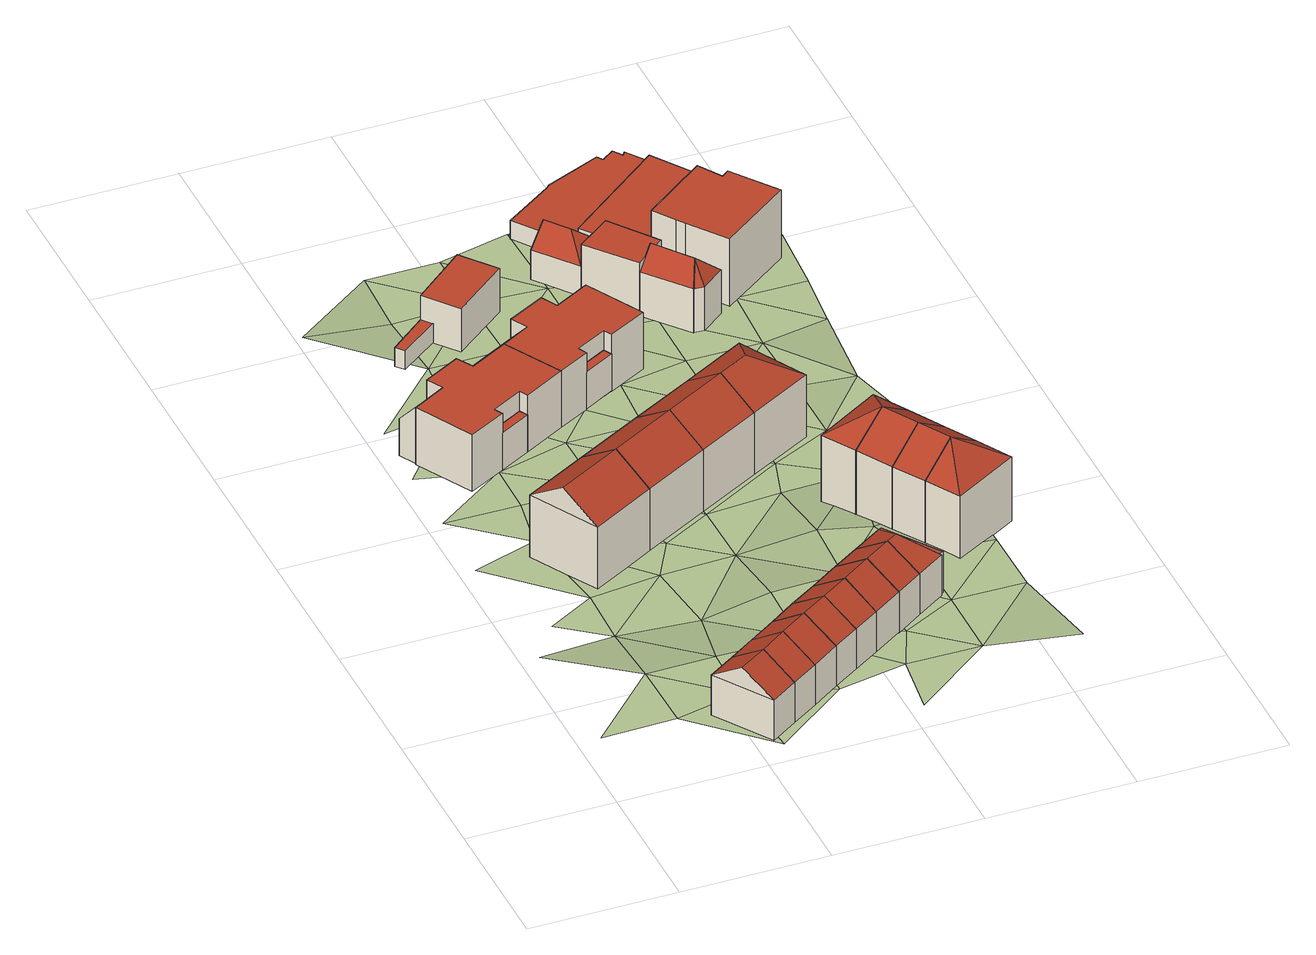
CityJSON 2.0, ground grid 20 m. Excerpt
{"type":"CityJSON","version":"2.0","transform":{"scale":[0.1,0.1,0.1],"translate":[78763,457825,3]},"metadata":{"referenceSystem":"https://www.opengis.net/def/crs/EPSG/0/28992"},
"CityObjects":{
"building1":{"type":"Building","attributes":{"RelativeEavesHeight":5.95,"AbsoluteEavesHeight":11.97,"RelativeRidgeHeight":9.06,"AbsoluteRidgeHeight":15.08,"roofType":"1030"},"geometry":[{"type":"Solid","lod":"2","boundaries":[[[[0,1,2,3]],[[1,4,5,2]],[[4,6,7,5]],[[6,0,3,7]],[[4,1,8]],[[0,6,9]],[[1,0,9,8]],[[6,4,8,9]],[[3,2,5,7]]]],"semantics":{"surfaces":[{"type":"WallSurface"},{"type":"RoofSurface","Slope":55.94,"Direction":146.32},{"type":"RoofSurface","Slope":55.94,"Direction":326.15},{"type":"GroundSurface"}],"values":[[0,0,0,0,0,0,1,2,3]]}}]},
"building2":{"type":"Building","attributes":{"RelativeEavesHeight":5.96,"AbsoluteEavesHeight":11.97,"RelativeRidgeHeight":9.07,"AbsoluteRidgeHeight":15.08,"roofType":"1030"},"geometry":[{"type":"Solid","lod":"2","boundaries":[[[[10,0,3,11]],[[0,6,7,3]],[[6,12,13,7]],[[12,10,11,13]],[[6,0,9]],[[10,12,14]],[[0,10,14,9]],[[12,6,9,14]],[[11,3,7,13]]]],"semantics":{"surfaces":[{"type":"WallSurface"},{"type":"RoofSurface","Slope":56.02,"Direction":146.33},{"type":"RoofSurface","Slope":56.02,"Direction":326.15},{"type":"GroundSurface"}],"values":[[0,0,0,0,0,0,1,2,3]]}}]},
"building3":{"type":"Building","attributes":{"RelativeEavesHeight":9.23,"AbsoluteEavesHeight":13.55,"RelativeRidgeHeight":12.87,"AbsoluteRidgeHeight":17.19,"roofType":"1030"},"geometry":[{"type":"Solid","lod":"2","boundaries":[[[[15,16,17,18]],[[16,19,20,17]],[[19,21,22,20]],[[21,15,18,22]],[[19,16,23]],[[15,21,24]],[[16,15,24,23]],[[21,19,23,24]],[[18,17,20,22]]]],"semantics":{"surfaces":[{"type":"WallSurface"},{"type":"RoofSurface","Slope":55.41,"Direction":151.25},{"type":"RoofSurface","Slope":55.41,"Direction":331.37},{"type":"GroundSurface"}],"values":[[0,0,0,0,0,0,1,2,3]]}}]},
"building4":{"type":"Building","attributes":{"RelativeEavesHeight":5.99,"AbsoluteEavesHeight":11.97,"RelativeRidgeHeight":9.09,"AbsoluteRidgeHeight":15.08,"roofType":"1030"},"geometry":[{"type":"Solid","lod":"2","boundaries":[[[[25,10,11,26]],[[10,12,13,11]],[[12,27,28,13]],[[27,25,26,28]],[[12,10,14]],[[25,27,29]],[[10,25,29,14]],[[27,12,14,29]],[[26,11,13,28]]]],"semantics":{"surfaces":[{"type":"WallSurface"},{"type":"RoofSurface","Slope":56.1,"Direction":146.33},{"type":"RoofSurface","Slope":56.1,"Direction":326.16},{"type":"GroundSurface"}],"values":[[0,0,0,0,0,0,1,2,3]]}}]},
"building5":{"type":"Building","children":["building5-1","building5-2","building5-3","building5-4"]},
"building5-1":{"type":"BuildingPart","attributes":{"RelativeEavesHeight":5.55,"AbsoluteEavesHeight":9.79,"RelativeRidgeHeight":5.55,"AbsoluteRidgeHeight":9.79,"roofType":"1000"},"parents":["building5"],"geometry":[{"type":"Solid","lod":"2","boundaries":[[[[30,31,32,33]],[[31,34,35,32]],[[34,36,37,35]],[[36,30,33,37]],[[36,34,31,30]],[[33,32,35,37]]]],"semantics":{"surfaces":[{"type":"WallSurface"},{"type":"RoofSurface","Slope":90,"Direction":0},{"type":"GroundSurface"}],"values":[[0,0,0,0,1,2]]}}]},
"building5-2":{"type":"BuildingPart","attributes":{"RelativeEavesHeight":6.97,"AbsoluteEavesHeight":11.27,"RelativeRidgeHeight":8.39,"AbsoluteRidgeHeight":12.69,"roofType":"1010"},"parents":["building5"],"geometry":[{"type":"Solid","lod":"2","boundaries":[[[[38,39,40,41]],[[39,42,43,40]],[[42,44,45,43]],[[44,38,41,45]],[[44,42,39,38]],[[41,40,43,45]]]],"semantics":{"surfaces":[{"type":"WallSurface"},{"type":"RoofSurface","Slope":41.84,"Direction":331},{"type":"GroundSurface"}],"values":[[0,0,0,0,1,2]]}}]},
"building5-3":{"type":"BuildingPart","attributes":{"RelativeEavesHeight":8.45,"AbsoluteEavesHeight":12.69,"RelativeRidgeHeight":8.45,"AbsoluteRidgeHeight":12.69,"roofType":"1000"},"parents":["building5"],"geometry":[{"type":"Solid","lod":"2","boundaries":[[[[46,47,37,48]],[[47,49,35,37]],[[49,50,32,35]],[[50,51,33,32]],[[51,52,53,33]],[[52,39,54,53]],[[39,38,55,54]],[[38,56,57,55]],[[56,58,59,57]],[[58,60,61,59]],[[60,62,63,61]],[[62,46,48,63]],[[62,60,58,56,38,39,52,51,50,49,47,46]],[[48,37,35,32,33,53,54,55,57,59,61,63]]]],"semantics":{"surfaces":[{"type":"WallSurface"},{"type":"RoofSurface","Slope":90,"Direction":270},{"type":"GroundSurface"}],"values":[[0,0,0,0,0,0,0,0,0,0,0,0,1,2]]}}]},
"building5-4":{"type":"BuildingPart","attributes":{"RelativeEavesHeight":6.99,"AbsoluteEavesHeight":11.27,"RelativeRidgeHeight":8.41,"AbsoluteRidgeHeight":12.69,"roofType":"1010"},"parents":["building5"],"geometry":[{"type":"Solid","lod":"2","boundaries":[[[[60,64,65,66]],[[64,67,68,65]],[[67,62,69,68]],[[62,60,66,69]],[[62,67,64,60]],[[66,65,68,69]]]],"semantics":{"surfaces":[{"type":"WallSurface"},{"type":"RoofSurface","Slope":41.91,"Direction":331.55},{"type":"GroundSurface"}],"values":[[0,0,0,0,1,2]]}}]},
"building6":{"type":"Building","attributes":{"RelativeEavesHeight":6,"AbsoluteEavesHeight":11.97,"RelativeRidgeHeight":9.1,"AbsoluteRidgeHeight":15.08,"roofType":"1030"},"geometry":[{"type":"Solid","lod":"2","boundaries":[[[[70,25,26,71]],[[25,27,28,26]],[[27,72,73,28]],[[72,70,71,73]],[[27,25,29]],[[70,72,74]],[[25,70,74,29]],[[72,27,29,74]],[[71,26,28,73]]]],"semantics":{"surfaces":[{"type":"WallSurface"},{"type":"RoofSurface","Slope":56.19,"Direction":146.42},{"type":"RoofSurface","Slope":56.19,"Direction":326.17},{"type":"GroundSurface"}],"values":[[0,0,0,0,0,0,1,2,3]]}}]},
"building7":{"type":"Building","attributes":{"RelativeEavesHeight":6,"AbsoluteEavesHeight":11.97,"RelativeRidgeHeight":9.11,"AbsoluteRidgeHeight":15.08,"roofType":"1030"},"geometry":[{"type":"Solid","lod":"2","boundaries":[[[[75,70,71,76]],[[70,72,73,71]],[[72,77,78,73]],[[77,75,76,78]],[[72,70,74]],[[75,77,79]],[[70,75,79,74]],[[77,72,74,79]],[[76,71,73,78]]]],"semantics":{"surfaces":[{"type":"WallSurface"},{"type":"RoofSurface","Slope":56.3,"Direction":146.43},{"type":"RoofSurface","Slope":56.3,"Direction":326.19},{"type":"GroundSurface"}],"values":[[0,0,0,0,0,0,1,2,3]]}}]},
"building8":{"type":"Building","attributes":{"RelativeEavesHeight":9.28,"AbsoluteEavesHeight":13.55,"RelativeRidgeHeight":12.92,"AbsoluteRidgeHeight":17.19,"roofType":"1030"},"geometry":[{"type":"Solid","lod":"2","boundaries":[[[[80,15,18,81]],[[15,21,22,18]],[[21,82,83,22]],[[82,80,81,83]],[[21,15,24]],[[80,82,84]],[[15,80,84,24]],[[82,21,24,84]],[[81,18,22,83]]]],"semantics":{"surfaces":[{"type":"WallSurface"},{"type":"RoofSurface","Slope":55.3,"Direction":151.25},{"type":"RoofSurface","Slope":55.3,"Direction":331.37},{"type":"GroundSurface"}],"values":[[0,0,0,0,0,0,1,2,3]]}}]},
"building9":{"type":"Building","children":["building9-1","building9-2"]},
"building9-1":{"type":"BuildingPart","attributes":{"RelativeEavesHeight":6.01,"AbsoluteEavesHeight":11.97,"RelativeRidgeHeight":9.11,"AbsoluteRidgeHeight":15.08,"roofType":"1030"},"parents":["building9"],"geometry":[{"type":"Solid","lod":"2","boundaries":[[[[85,75,76,86]],[[75,77,78,76]],[[77,87,88,78]],[[87,85,86,88]],[[77,75,79]],[[85,87,89]],[[75,85,89,79]],[[87,77,79,89]],[[86,76,78,88]]]],"semantics":{"surfaces":[{"type":"WallSurface"},{"type":"RoofSurface","Slope":56.37,"Direction":146.51},{"type":"RoofSurface","Slope":56.37,"Direction":326.44},{"type":"GroundSurface"}],"values":[[0,0,0,0,0,0,1,2,3]]}}]},
"building9-2":{"type":"BuildingPart","attributes":{"RelativeEavesHeight":2.88,"AbsoluteEavesHeight":8.89,"RelativeRidgeHeight":2.88,"AbsoluteRidgeHeight":8.89,"roofType":"1000"},"parents":["building9"],"geometry":[{"type":"Solid","lod":"2","boundaries":[[[[90,91,92,93]],[[91,94,95,92]],[[94,96,97,95]],[[96,90,93,97]],[[96,94,91,90]],[[93,92,95,97]]]],"semantics":{"surfaces":[{"type":"WallSurface"},{"type":"RoofSurface","Slope":90,"Direction":146.17},{"type":"GroundSurface"}],"values":[[0,0,0,0,1,2]]}}]},
"building10":{"type":"Building","children":["building10-1","building10-2"]},
"building10-1":{"type":"BuildingPart","attributes":{"RelativeEavesHeight":6.46,"AbsoluteEavesHeight":10.78,"RelativeRidgeHeight":6.46,"AbsoluteRidgeHeight":10.78,"roofType":"1000"},"parents":["building10"],"geometry":[{"type":"Solid","lod":"2","boundaries":[[[[98,99,100,101]],[[99,102,103,100]],[[102,104,105,103]],[[104,98,101,105]],[[104,102,99,98]],[[101,100,103,105]]]],"semantics":{"surfaces":[{"type":"WallSurface"},{"type":"RoofSurface","Slope":90,"Direction":0},{"type":"GroundSurface"}],"values":[[0,0,0,0,1,2]]}}]},
"building10-2":{"type":"BuildingPart","attributes":{"RelativeEavesHeight":2.8,"AbsoluteEavesHeight":7.15,"RelativeRidgeHeight":2.8,"AbsoluteRidgeHeight":7.15,"roofType":"1000"},"parents":["building10"],"geometry":[{"type":"Solid","lod":"2","boundaries":[[[[106,107,108,109]],[[107,110,111,108]],[[110,112,113,111]],[[112,106,109,113]],[[112,110,107,106]],[[109,108,111,113]]]],"semantics":{"surfaces":[{"type":"WallSurface"},{"type":"RoofSurface","Slope":90,"Direction":0},{"type":"GroundSurface"}],"values":[[0,0,0,0,1,2]]}}]},
"building11":{"type":"Building","attributes":{"RelativeEavesHeight":6.04,"AbsoluteEavesHeight":11.97,"RelativeRidgeHeight":9.14,"AbsoluteRidgeHeight":15.08,"roofType":"1030"},"geometry":[{"type":"Solid","lod":"2","boundaries":[[[[114,85,115,116]],[[85,87,117,115]],[[87,118,119,117]],[[118,114,116,119]],[[87,85,89]],[[114,118,120]],[[85,114,120,89]],[[118,87,89,120]],[[116,115,117,119]]]],"semantics":{"surfaces":[{"type":"WallSurface"},{"type":"RoofSurface","Slope":56.36,"Direction":146.61},{"type":"RoofSurface","Slope":56.36,"Direction":326.73},{"type":"GroundSurface"}],"values":[[0,0,0,0,0,0,1,2,3]]}}]},
"building12":{"type":"Building","attributes":{"RelativeEavesHeight":9.3,"AbsoluteEavesHeight":13.55,"RelativeRidgeHeight":12.94,"AbsoluteRidgeHeight":17.19,"roofType":"1030"},"geometry":[{"type":"Solid","lod":"2","boundaries":[[[[121,80,81,122]],[[80,82,83,81]],[[82,123,124,83]],[[123,121,122,124]],[[82,80,84]],[[121,123,125]],[[80,121,125,84]],[[123,82,84,125]],[[122,81,83,124]]]],"semantics":{"surfaces":[{"type":"WallSurface"},{"type":"RoofSurface","Slope":55.19,"Direction":151.25},{"type":"RoofSurface","Slope":55.19,"Direction":331.37},{"type":"GroundSurface"}],"values":[[0,0,0,0,0,0,1,2,3]]}}]},
"building13":{"type":"Building","children":["building13-1","building13-2","building13-3","building13-4"]},
"building13-1":{"type":"BuildingPart","attributes":{"RelativeEavesHeight":5.49,"AbsoluteEavesHeight":9.79,"RelativeRidgeHeight":5.49,"AbsoluteRidgeHeight":9.79,"roofType":"1000"},"parents":["building13"],"geometry":[{"type":"Solid","lod":"2","boundaries":[[[[126,127,128,129]],[[127,130,131,128]],[[130,132,133,131]],[[132,126,129,133]],[[132,130,127,126]],[[129,128,131,133]]]],"semantics":{"surfaces":[{"type":"WallSurface"},{"type":"RoofSurface","Slope":90,"Direction":0},{"type":"GroundSurface"}],"values":[[0,0,0,0,1,2]]}}]},
"building13-2":{"type":"BuildingPart","attributes":{"RelativeEavesHeight":6.94,"AbsoluteEavesHeight":11.27,"RelativeRidgeHeight":8.36,"AbsoluteRidgeHeight":12.69,"roofType":"1010"},"parents":["building13"],"geometry":[{"type":"Solid","lod":"2","boundaries":[[[[134,62,69,135]],[[62,67,68,69]],[[67,136,137,68]],[[136,134,135,137]],[[136,67,62,134]],[[135,69,68,137]]]],"semantics":{"surfaces":[{"type":"WallSurface"},{"type":"RoofSurface","Slope":41.96,"Direction":331.55},{"type":"GroundSurface"}],"values":[[0,0,0,0,1,2]]}}]},
"building13-3":{"type":"BuildingPart","attributes":{"RelativeEavesHeight":8.49,"AbsoluteEavesHeight":12.69,"RelativeRidgeHeight":8.49,"AbsoluteRidgeHeight":12.69,"roofType":"1000"},"parents":["building13"],"geometry":[{"type":"Solid","lod":"2","boundaries":[[[[138,139,140,141]],[[139,142,143,140]],[[142,144,145,143]],[[144,146,147,145]],[[146,46,48,147]],[[46,62,63,48]],[[62,134,148,63]],[[134,149,150,148]],[[149,151,152,150]],[[151,153,154,152]],[[153,155,156,154]],[[155,138,141,156]],[[155,153,151,149,134,62,46,146,144,142,139,138]],[[141,140,143,145,147,48,63,148,150,152,154,156]]]],"semantics":{"surfaces":[{"type":"WallSurface"},{"type":"RoofSurface","Slope":90,"Direction":97.12},{"type":"GroundSurface"}],"values":[[0,0,0,0,0,0,0,0,0,0,0,0,1,2]]}}]},
"building13-4":{"type":"BuildingPart","attributes":{"RelativeEavesHeight":7,"AbsoluteEavesHeight":11.27,"RelativeRidgeHeight":8.42,"AbsoluteRidgeHeight":12.69,"roofType":"1010"},"parents":["building13"],"geometry":[{"type":"Solid","lod":"2","boundaries":[[[[153,157,158,159]],[[157,160,161,158]],[[160,155,162,161]],[[155,153,159,162]],[[155,160,157,153]],[[159,158,161,162]]]],"semantics":{"surfaces":[{"type":"WallSurface"},{"type":"RoofSurface","Slope":42.17,"Direction":331.75},{"type":"GroundSurface"}],"values":[[0,0,0,0,1,2]]}}]},
"building14":{"type":"Building","children":["building14-1","building14-2"]},
"building14-1":{"type":"BuildingPart","attributes":{"RelativeEavesHeight":6.07,"AbsoluteEavesHeight":11.97,"RelativeRidgeHeight":6.07,"AbsoluteRidgeHeight":11.97,"roofType":"1000"},"parents":["building14"],"geometry":[{"type":"Solid","lod":"2","boundaries":[[[[163,164,165,166]],[[164,167,168,165]],[[167,169,170,168]],[[169,163,166,170]],[[169,167,164,163]],[[166,165,168,170]]]],"semantics":{"surfaces":[{"type":"WallSurface"},{"type":"RoofSurface","Slope":90,"Direction":0},{"type":"GroundSurface"}],"values":[[0,0,0,0,1,2]]}}]},
"building14-2":{"type":"BuildingPart","attributes":{"RelativeEavesHeight":6.07,"AbsoluteEavesHeight":11.97,"RelativeRidgeHeight":9.18,"AbsoluteRidgeHeight":15.08,"roofType":"1130"},"parents":["building14"],"geometry":[{"type":"Solid","lod":"2","boundaries":[[[[118,167,168,119]],[[167,171,172,168]],[[171,114,116,172]],[[114,118,119,116]],[[171,167,173]],[[118,114,120]],[[167,118,120,173]],[[114,171,173,120]],[[119,168,172,116]]]],"semantics":{"surfaces":[{"type":"WallSurface"},{"type":"RoofSurface","Slope":45,"Direction":56.56},{"type":"RoofSurface","Slope":56.32,"Direction":326.76},{"type":"RoofSurface","Slope":56.32,"Direction":146.59},{"type":"GroundSurface"}],"values":[[0,0,0,0,1,0,2,3,4]]}}]},
"building15":{"type":"Building","attributes":{"RelativeEavesHeight":9.34,"AbsoluteEavesHeight":13.55,"RelativeRidgeHeight":12.98,"AbsoluteRidgeHeight":17.19,"roofType":"1130"},"geometry":[{"type":"Solid","lod":"2","boundaries":[[[[123,174,175,176]],[[174,177,178,175]],[[177,121,179,178]],[[121,123,176,179]],[[177,174,180]],[[123,121,125]],[[174,123,125,180]],[[121,177,180,125]],[[176,175,178,179]]]],"semantics":{"surfaces":[{"type":"WallSurface"},{"type":"RoofSurface","Slope":55.4,"Direction":61.41},{"type":"RoofSurface","Slope":55.06,"Direction":331.34},{"type":"RoofSurface","Slope":55.15,"Direction":151.17},{"type":"GroundSurface"}],"values":[[0,0,0,0,1,0,2,3,4]]}}]},
"building16":{"type":"Building","attributes":{"RelativeEavesHeight":10.14,"AbsoluteEavesHeight":14.91,"RelativeRidgeHeight":13.72,"AbsoluteRidgeHeight":18.5,"roofType":"1120"},"geometry":[{"type":"Solid","lod":"2","boundaries":[[[[181,182,183,184]],[[182,185,186,183]],[[185,187,188,186]],[[187,181,184,188]],[[182,181,189]],[[185,182,189]],[[187,185,189]],[[181,187,189]],[[184,183,186,188]]]],"semantics":{"surfaces":[{"type":"WallSurface"},{"type":"RoofSurface","Slope":55.52,"Direction":239.09},{"type":"RoofSurface","Slope":55.84,"Direction":329.17},{"type":"RoofSurface","Slope":55.52,"Direction":59.47},{"type":"RoofSurface","Slope":0,"Direction":149.47},{"type":"GroundSurface"}],"values":[[0,0,0,0,1,2,3,4,5]]}}]},
"building17":{"type":"Building","attributes":{"RelativeEavesHeight":4.56,"AbsoluteEavesHeight":8.52,"RelativeRidgeHeight":7.25,"AbsoluteRidgeHeight":11.21,"roofType":"1130"},"geometry":[{"type":"Solid","lod":"2","boundaries":[[[[190,191,192,193]],[[191,194,195,192]],[[194,196,197,195]],[[196,190,193,197]],[[194,191,198]],[[190,196,199]],[[191,190,199,198]],[[196,194,198,199]],[[193,192,195,197]]]],"semantics":{"surfaces":[{"type":"WallSurface"},{"type":"RoofSurface","Slope":48,"Direction":144.12},{"type":"RoofSurface","Slope":47.75,"Direction":52.6},{"type":"RoofSurface","Slope":47.73,"Direction":231.11},{"type":"GroundSurface"}],"values":[[0,0,0,0,1,0,2,3,4]]}}]},
"building18":{"type":"Building","attributes":{"RelativeEavesHeight":9.96,"AbsoluteEavesHeight":14.91,"RelativeRidgeHeight":13.54,"AbsoluteRidgeHeight":18.5,"roofType":"1030"},"geometry":[{"type":"Solid","lod":"2","boundaries":[[[[200,181,201,202]],[[181,187,203,201]],[[187,204,205,203]],[[204,200,202,205]],[[187,181,189]],[[200,204,206]],[[181,200,206,189]],[[204,187,189,206]],[[202,201,203,205]]]],"semantics":{"surfaces":[{"type":"WallSurface"},{"type":"RoofSurface","Slope":55.47,"Direction":239.18},{"type":"RoofSurface","Slope":55.47,"Direction":59.37},{"type":"GroundSurface"}],"values":[[0,0,0,0,0,0,1,2,3]]}}]},
"building19":{"type":"Building","attributes":{"RelativeEavesHeight":9.76,"AbsoluteEavesHeight":14.91,"RelativeRidgeHeight":13.35,"AbsoluteRidgeHeight":18.5,"roofType":"1030"},"geometry":[{"type":"Solid","lod":"2","boundaries":[[[[207,200,208,209]],[[200,204,210,208]],[[204,211,212,210]],[[211,207,209,212]],[[204,200,206]],[[207,211,213]],[[200,207,213,206]],[[211,204,206,213]],[[209,208,210,212]]]],"semantics":{"surfaces":[{"type":"WallSurface"},{"type":"RoofSurface","Slope":55.38,"Direction":239.18},{"type":"RoofSurface","Slope":55.38,"Direction":59.37},{"type":"GroundSurface"}],"values":[[0,0,0,0,0,0,1,2,3]]}}]},
"building20":{"type":"Building","attributes":{"RelativeEavesHeight":9.56,"AbsoluteEavesHeight":14.91,"RelativeRidgeHeight":13.15,"AbsoluteRidgeHeight":18.5,"roofType":"1120"},"geometry":[{"type":"Solid","lod":"2","boundaries":[[[[211,214,215,216]],[[214,217,218,215]],[[217,207,219,218]],[[207,211,216,219]],[[214,211,213]],[[217,214,213]],[[207,217,213]],[[211,207,213]],[[216,215,218,219]]]],"semantics":{"surfaces":[{"type":"WallSurface"},{"type":"RoofSurface","Slope":55.34,"Direction":59.46},{"type":"RoofSurface","Slope":56.39,"Direction":149.29},{"type":"RoofSurface","Slope":55.34,"Direction":239.09},{"type":"RoofSurface","Slope":0,"Direction":329.47},{"type":"GroundSurface"}],"values":[[0,0,0,0,1,2,3,4,5]]}}]},
"building21":{"type":"Building","children":["building21-1","building21-2","building21-3"]},
"building21-1":{"type":"BuildingPart","attributes":{"RelativeEavesHeight":7.87,"AbsoluteEavesHeight":11.78,"RelativeRidgeHeight":7.87,"AbsoluteRidgeHeight":11.78,"roofType":"1000"},"parents":["building21"],"geometry":[{"type":"Solid","lod":"2","boundaries":[[[[220,221,222,223]],[[221,224,225,222]],[[224,226,227,225]],[[226,220,223,227]],[[226,224,221,220]],[[223,222,225,227]]]],"semantics":{"surfaces":[{"type":"WallSurface"},{"type":"RoofSurface","Slope":90,"Direction":0},{"type":"GroundSurface"}],"values":[[0,0,0,0,1,2]]}}]},
"building21-2":{"type":"BuildingPart","attributes":{"RelativeEavesHeight":6.45,"AbsoluteEavesHeight":10.48,"RelativeRidgeHeight":9.09,"AbsoluteRidgeHeight":13.12,"roofType":"1120"},"parents":["building21"],"geometry":[{"type":"Solid","lod":"2","boundaries":[[[[228,229,230,231]],[[229,232,233,230]],[[232,234,235,233]],[[234,228,231,235]],[[229,228,236]],[[232,229,236]],[[234,232,236]],[[228,234,236]],[[231,230,233,235]]]],"semantics":{"surfaces":[{"type":"WallSurface"},{"type":"RoofSurface","Slope":-24.6,"Direction":320.93},{"type":"RoofSurface","Slope":44.15,"Direction":53.2},{"type":"RoofSurface","Slope":40.91,"Direction":142.41},{"type":"RoofSurface","Slope":45.86,"Direction":186.84},{"type":"GroundSurface"}],"values":[[0,0,0,0,1,2,3,4,5]]}}]},
"building21-3":{"type":"BuildingPart","attributes":{"RelativeEavesHeight":6.57,"AbsoluteEavesHeight":10.48,"RelativeRidgeHeight":9.21,"AbsoluteRidgeHeight":13.12,"roofType":"1130"},"parents":["building21"],"geometry":[{"type":"Solid","lod":"2","boundaries":[[[[237,229,238,227]],[[229,228,239,238]],[[228,240,223,239]],[[240,237,227,223]],[[228,229,236]],[[237,240,241]],[[229,237,241,236]],[[240,228,236,241]],[[227,238,239,223]]]],"semantics":{"surfaces":[{"type":"WallSurface"},{"type":"RoofSurface","Slope":24.6,"Direction":140.93},{"type":"RoofSurface","Slope":44.91,"Direction":52.58},{"type":"RoofSurface","Slope":45.22,"Direction":231.35},{"type":"GroundSurface"}],"values":[[0,0,0,0,1,0,2,3,4]]}}]},
"building22":{"type":"Building","children":["building22-1","building22-2","building22-3"]},
"building22-1":{"type":"BuildingPart","attributes":{"RelativeEavesHeight":10.22,"AbsoluteEavesHeight":13.92,"RelativeRidgeHeight":10.22,"AbsoluteRidgeHeight":13.92,"roofType":"1000"},"parents":["building22"],"geometry":[{"type":"Solid","lod":"2","boundaries":[[[[242,243,244,245]],[[243,246,247,244]],[[246,248,249,247]],[[248,250,251,249]],[[250,252,253,251]],[[252,254,255,253]],[[254,256,257,255]],[[256,242,245,257]],[[256,254,252,250,248,246,243,242]],[[245,244,247,249,251,253,255,257]]]],"semantics":{"surfaces":[{"type":"WallSurface"},{"type":"RoofSurface","Slope":90,"Direction":0},{"type":"GroundSurface"}],"values":[[0,0,0,0,0,0,0,0,1,2]]}}]},
"building22-2":{"type":"BuildingPart","attributes":{"RelativeEavesHeight":3.36,"AbsoluteEavesHeight":6.82,"RelativeRidgeHeight":3.36,"AbsoluteRidgeHeight":6.82,"roofType":"1000"},"parents":["building22"],"geometry":[{"type":"Solid","lod":"2","boundaries":[[[[258,259,260,261]],[[259,262,263,260]],[[262,264,265,263]],[[264,266,267,265]],[[266,268,269,267]],[[268,270,271,269]],[[270,272,273,271]],[[272,274,275,273]],[[274,276,277,275]],[[276,278,279,277]],[[278,280,281,279]],[[280,282,283,281]],[[282,284,285,283]],[[284,286,287,285]],[[286,288,289,287]],[[288,290,291,289]],[[290,292,293,291]],[[292,258,261,293]],[[292,290,288,286,284,282,280,278,276,274,272,270,268,266,264,262,259,258]],[[261,260,263,265,267,269,271,273,275,277,279,281,283,285,287,289,291,293]]]],"semantics":{"surfaces":[{"type":"WallSurface"},{"type":"RoofSurface","Slope":90,"Direction":0},{"type":"GroundSurface"}],"values":[[0,0,0,0,0,0,0,0,0,0,0,0,0,0,0,0,0,0,1,2]]}}]},
"building22-3":{"type":"BuildingPart","attributes":{"RelativeEavesHeight":4.5,"AbsoluteEavesHeight":8.02,"RelativeRidgeHeight":4.5,"AbsoluteRidgeHeight":8.02,"roofType":"1000"},"parents":["building22"],"geometry":[{"type":"Solid","lod":"2","boundaries":[[[[294,295,289,291]],[[295,296,287,289]],[[296,297,298,287]],[[297,299,300,298]],[[299,301,302,300]],[[301,303,304,302]],[[303,305,306,304]],[[305,307,293,306]],[[307,294,291,293]],[[307,305,303,301,299,297,296,295,294]],[[291,289,287,298,300,302,304,306,293]]]],"semantics":{"surfaces":[{"type":"WallSurface"},{"type":"RoofSurface","Slope":90,"Direction":0},{"type":"GroundSurface"}],"values":[[0,0,0,0,0,0,0,0,0,1,2]]}}]},
"terrain1":{"type":"TINRelief","geometry":[{"type":"CompositeSurface","lod":"2","boundaries":[[[308,309,310]],[[311,310,312]],[[310,309,313]],[[309,314,313]],[[315,312,316]],[[312,310,317]],[[318,316,319]],[[310,313,317]],[[320,319,321]],[[316,312,322]],[[312,317,323]],[[313,314,324]],[[320,321,325]],[[319,316,322]],[[312,323,322]],[[317,313,326]],[[327,325,328]],[[321,319,329]],[[323,317,326]],[[313,324,326]],[[319,322,330]],[[331,328,332]],[[325,321,329]],[[319,330,329]],[[322,323,333]],[[323,326,334]],[[328,325,335]],[[336,332,337]],[[325,329,335]],[[330,322,333]],[[323,334,333]],[[336,337,338]],[[326,324,339]],[[332,328,340]],[[329,330,341]],[[328,335,342]],[[330,333,341]],[[334,326,343]],[[335,329,344]],[[326,339,345]],[[337,332,346]],[[328,342,340]],[[329,341,344]],[[333,334,343]],[[326,345,343]],[[338,337,346]],[[332,340,346]],[[339,347,348]],[[335,344,349]],[[342,335,349]],[[341,333,350]],[[333,343,351]],[[345,339,348]],[[338,346,352]],[[340,342,353]],[[333,351,350]],[[344,341,354]],[[342,349,353]],[[343,345,355]],[[345,348,355]],[[346,340,356]],[[340,353,357]],[[341,350,354]],[[349,344,358]],[[351,343,359]],[[352,346,356]],[[343,355,360]],[[340,357,356]],[[353,349,358]],[[343,360,359]],[[344,354,358]],[[350,351,361]],[[355,348,362]],[[357,353,363]],[[351,359,361]],[[352,356,364]],[[354,350,361]],[[353,358,363]],[[348,365,362]],[[360,355,366]],[[358,354,367]],[[357,363,368]],[[356,357,369]],[[359,360,370]],[[355,362,366]],[[354,361,367]],[[364,356,369]],[[357,368,369]],[[361,359,370]],[[363,358,371]],[[358,367,372]],[[360,366,370]],[[368,363,371]],[[358,372,371]],[[367,361,373]],[[361,370,374]],[[369,368,375]],[[364,369,376]],[[372,367,377]],[[361,374,373]],[[368,371,375]],[[371,372,377]],[[367,373,377]],[[375,371,378]],[[371,377,378]],[[369,375,379]],[[376,369,379]],[[375,378,380]],[[375,380,379]],[[376,379,381]]]}]}
},
"vertices":[
[249,39,90],[212,14,90],[212,14,30],[249,39,30],[161,91,90],[161,91,30],[199,116,90],[199,116,30],[186,52,121],[224,77,121],
[286,63,90],[286,63,30],[234,140,90],[234,140,30],[260,102,121],
[229,454,106],[141,405,106],[141,405,13],[229,454,13],[90,498,106],[90,498,13],[178,546,106],[178,546,13],[115,451,142],[204,500,142],
[324,89,90],[324,89,30],[272,165,90],[272,165,30],[298,127,121],
[128,677,68],[122,688,68],[122,688,12],[128,677,12],[164,711,68],[164,711,12],[170,700,68],[170,700,12],
[81,754,97],[35,728,97],[35,728,13],[81,754,13],[23,751,68],[23,751,13],[69,776,68],[69,776,13],
[227,731,97],[170,700,97],[227,731,12],[164,711,97],[122,688,97],[128,677,97],[77,650,97],[77,650,12],[35,728,12],[81,754,12],[69,776,97],[69,776,12],[119,803,97],[119,803,12],[132,781,97],[132,781,12],[184,809,97],[184,809,12],
[119,803,68],[119,803,13],[132,781,13],[172,832,68],[172,832,13],[184,809,13],
[360,112,90],[360,112,30],[308,190,90],[308,190,30],[334,151,121],
[396,136,90],[396,136,30],[345,214,90],[345,214,30],[371,175,121],
[320,504,106],[320,504,13],[270,596,106],[270,596,13],[295,550,142],
[437,163,90],[437,163,30],[385,241,90],[385,241,30],[411,202,121],
[349,217,59],[345,222,59],[345,222,30],[349,217,30],[364,235,59],[364,235,30],[368,230,59],[368,230,30],
[173,920,78],[138,964,78],[138,964,13],[173,920,13],[211,1025,78],[211,1025,13],[248,979,78],[248,979,13],
[149,950,42],[96,911,42],[96,911,14],[149,950,14],[87,922,42],[87,922,14],[138,964,42],[138,964,14],
[474,188,90],[437,163,29],[474,188,29],[385,241,29],[422,265,90],[422,265,29],[448,226,121],
[406,551,106],[406,551,13],[356,643,106],[356,643,13],[381,597,142],
[270,754,68],[264,766,68],[264,766,13],[270,754,13],[306,788,68],[306,788,13],[312,777,68],[312,777,13],
[223,831,97],[223,831,13],[211,853,68],[211,853,13],
[365,805,97],[312,777,97],[312,777,12],[365,805,12],[306,788,97],[306,788,12],[264,766,97],[264,766,12],[270,754,97],[270,754,12],[223,831,12],[211,853,97],[211,853,12],[262,880,97],[262,880,12],[274,858,97],[274,858,12],[322,884,97],[322,884,12],
[262,880,68],[262,880,13],[274,858,13],[310,906,68],[310,906,13],[322,884,13],
[518,220,90],[512,217,90],[512,217,29],[518,220,29],[463,292,90],[463,292,29],[467,294,90],[467,294,29],
[514,214,90],[514,214,29],[463,236,121],
[444,691,106],[444,691,12],[356,643,12],[494,599,106],[494,599,12],[406,551,12],[423,620,142],
[484,416,119],[457,461,119],[457,461,18],[484,416,18],[547,515,119],[547,515,18],[574,469,119],[574,469,18],[529,442,155],
[357,1064,55],[399,1009,55],[399,1009,10],[357,1064,10],[353,975,55],[353,975,10],[309,1029,55],[309,1029,10],[357,1016,82],[333,1047,82],
[512,368,119],[484,416,20],[512,368,20],[574,469,20],[602,421,119],[602,421,20],[557,395,155],
[538,326,119],[512,368,21],[538,326,21],[602,421,21],[627,379,119],[627,379,21],[582,352,155],
[654,332,119],[654,332,23],[627,379,23],[565,280,119],[565,280,23],[538,326,23],
[404,912,88],[353,975,88],[353,975,9],[404,912,9],[399,1009,88],[399,1009,9],[446,946,88],[446,946,9],
[451,854,75],[491,887,75],[491,887,10],[451,854,10],[497,878,75],[497,878,10],[465,853,75],[465,853,10],[463,880,101],
[446,946,75],[491,887,9],[451,854,9],[404,912,75],[425,929,101],
[554,1013,109],[564,1021,109],[564,1021,7],[554,1013,7],[609,960,109],[609,960,7],[513,890,109],[513,890,7],[476,940,109],[476,940,7],[468,951,109],[468,951,7],[447,980,109],[447,980,7],[534,1045,109],[534,1045,7],
[426,974,38],[399,1009,38],[399,1009,5],[426,974,5],[357,1064,38],[357,1064,5],[318,1116,38],[318,1116,5],[385,1162,38],[385,1162,5],[389,1166,38],[389,1166,5],[465,1198,38],[465,1198,5],[466,1196,38],[466,1196,5],[470,1190,38],[470,1190,5],[487,1202,38],[487,1202,5],[496,1189,38],[496,1189,5],[500,1195,38],[500,1195,5],[526,1158,38],[526,1158,5],[568,1104,38],[568,1104,5],[562,1100,38],[562,1100,5],[519,1162,38],[519,1162,5],[382,1055,38],[382,1055,5],[438,983,38],[438,983,5],
[382,1055,50],[519,1162,50],[562,1100,50],[561,1099,50],[561,1099,5],[519,1069,50],[519,1069,5],[534,1045,50],[534,1045,5],[447,980,50],[447,980,5],[443,986,50],[443,986,5],[438,983,50],
[20,98,30],[120,100,30],[119,199,31],[21,298,16],[121,302,17],[209,120,30],[220,1,31],[59,351,16],[124,388,16],[212,201,30],[19,497,13],[107,525,13],[19,601,13],[120,600,13],[220,399,16],[230,291,18],[326,82,30],[121,673,13],[321,199,30],[19,699,13],[116,815,13],[221,600,12],[252,457,16],[23,799,13],[122,900,15],[320,401,17],[324,298,30],[220,700,12],[3,1012,20],[117,1006,12],[120,1100,14],[420,100,29],[222,901,14],[320,494,16],[266,752,14],[419,300,30],[301,630,12],[446,162,30],[220,1008,13],[408,12,30],[520,99,29],[321,700,12],[420,500,16],[425,397,29],[219,1101,13],[326,784,13],[437,559,16],[521,201,29],[320,1001,13],[320,900,13],[419,700,11],[492,379,28],[519,302,30],[520,502,17],[620,201,28],[419,802,11],[317,1123,13],[640,70,34],[620,299,27],[520,599,16],[420,893,11],[433,980,8],[621,401,22],[520,801,11],[521,701,13],[620,599,17],[621,500,20],[525,901,10],[505,1117,6],[597,688,16],[612,820,9],[628,1003,7],[621,902,8],[619,1108,6]
]}
